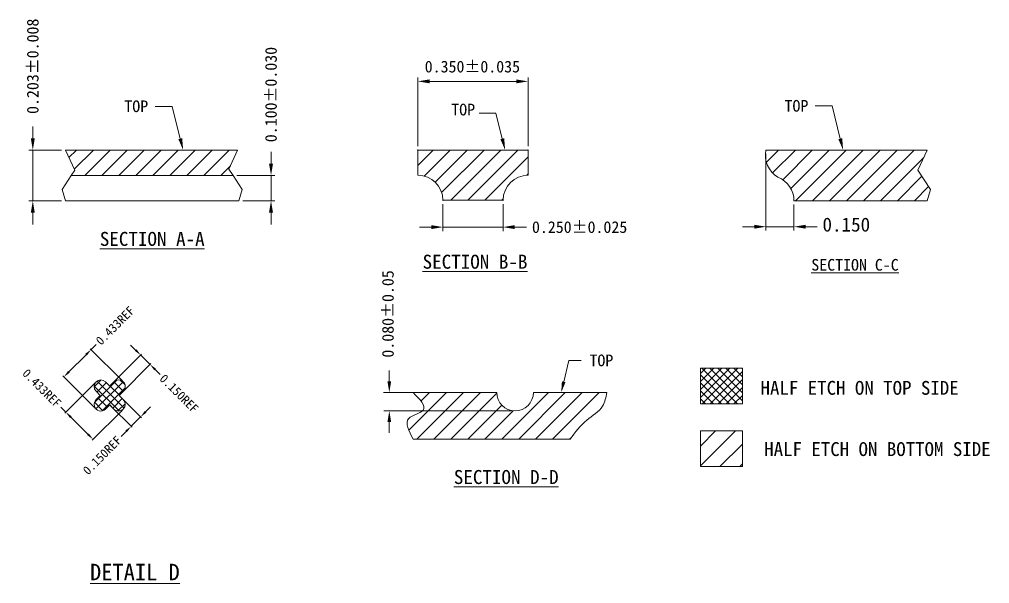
# Model space of a CAD drawing. Extents: x -26.7 to -15.8, y -11 to 8.6.
# Drawn here: x -26.74 to -15.82, y -10.96 to -4.61 of the extents above; entities that cross this region are included whole.
import ezdxf
from ezdxf.enums import TextEntityAlignment as Align

# ---------------------------------------------------------------- set-up
doc = ezdxf.new("R2010")
doc.units = 0
for name, color, linetype in [('1', 7, 'Continuous'), ('ETCH', 4, 'Continuous'), ('HALF ETCH ON TOP SIDE', 6, 'Continuous')]:
    doc.layers.add(name, color=color, linetype=linetype)
doc.layers.add('DIM', color=4, linetype='Continuous', lineweight=18)
doc.styles.get("Standard").update_dxf_attribs({"font": 'SimSun.ttf'})
doc.styles.add('宋体', font='SimSun.ttf')
doc.dimstyles.new('ISO-25', dxfattribs={"dimtxt": 0.1, "dimasz": 0.08, "dimexe": 0.015, "dimexo": 0.015, "dimgap": 0.02, "dimtad": 0, "dimzin": 1, "dimdsep": 46, "dimtxsty": 'Standard', "dimcen": 0.1, "dimadec": 0, "dimazin": 0, "dimtfac": 1, "dimtmove": 0, "dimatfit": 3, "dimfxl": 1, "dimarcsym": 0})

# ---------------------------------------------------------------- blocks, each defined once
blk = doc.blocks.new('*D34')
at = {"layer": 'Defpoints', "color": 0, "transparency": 16777216}
for p in [(4715.027, 1747.14), (4714.572, 1746.898), (4714.678, 1746.792)]:
    blk.add_point(p, dxfattribs=at)
at = {"layer": 'DIM', "color": 0, "lineweight": -2, "transparency": 16777216}
for p, q in [((4714.864, 1747.303), (4714.808, 1747.359)), ((4714.583, 1746.909), (4714.931, 1747.257)), ((4714.921, 1747.246), (4715.027, 1747.14)), ((4714.689, 1746.802), (4715.037, 1747.151)), ((4715.083, 1747.084), (4715.14, 1747.027))]:
    blk.add_line(p, q, dxfattribs=at)
at = {"layer": 'DIM', "color": 0, "transparency": 16777216}
for points in [[(4714.855, 1747.293), (4714.874, 1747.312), (4714.921, 1747.246)], [(4715.093, 1747.093), (4715.074, 1747.074), (4715.027, 1747.14)]]:
    blk.add_solid(points, dxfattribs=at)
at = {"layer": 'DIM', "color": 0, "lineweight": 9, "transparency": 16777216, "insert": (4715.353, 1746.814), "char_height": 0.1, "attachment_point": 5, "rotation": 315}
blk.add_mtext('0.150REF', dxfattribs=at)
blk = doc.blocks.new('*D35')
at = {"layer": 'Defpoints', "color": 0, "transparency": 16777216}
for p in [(4714.678, 1746.792), (4714.572, 1746.686), (4714.814, 1746.445)]:
    blk.add_point(p, dxfattribs=at)
at = {"layer": 'DIM', "color": 0, "lineweight": -2, "transparency": 16777216}
for p, q in [((4714.689, 1746.781), (4714.93, 1746.54)), ((4714.583, 1746.675), (4714.824, 1746.434)), ((4714.976, 1746.607), (4715.033, 1746.664)), ((4714.92, 1746.551), (4714.814, 1746.445)), ((4714.757, 1746.388), (4714.7, 1746.331))]:
    blk.add_line(p, q, dxfattribs=at)
at = {"layer": 'DIM', "color": 0, "transparency": 16777216}
for points in [[(4714.967, 1746.617), (4714.986, 1746.598), (4714.92, 1746.551)], [(4714.766, 1746.379), (4714.748, 1746.397), (4714.814, 1746.445)]]:
    blk.add_solid(points, dxfattribs=at)
at = {"layer": 'DIM', "color": 0, "lineweight": 9, "transparency": 16777216, "insert": (4714.487, 1746.118), "char_height": 0.1, "attachment_point": 5, "rotation": 45}
blk.add_mtext('0.150REF', dxfattribs=at)
blk = doc.blocks.new('*D36')
at = {"layer": 'Defpoints', "color": 0, "transparency": 16777216}
for p in [(4714.419, 1746.945), (4714.725, 1746.639), (4714.385, 1746.298)]:
    blk.add_point(p, dxfattribs=at)
at = {"layer": 'DIM', "color": 0, "lineweight": -2, "transparency": 16777216}
for p, q in [((4714.409, 1746.934), (4714.068, 1746.594)), ((4714.079, 1746.604), (4714.022, 1746.661)), ((4714.715, 1746.628), (4714.374, 1746.288)), ((4714.136, 1746.548), (4714.328, 1746.355))]:
    blk.add_line(p, q, dxfattribs=at)
at = {"layer": 'DIM', "color": 0, "transparency": 16777216}
for points in [[(4714.145, 1746.557), (4714.126, 1746.538), (4714.079, 1746.604)], [(4714.319, 1746.346), (4714.338, 1746.364), (4714.385, 1746.298)]]:
    blk.add_solid(points, dxfattribs=at)
at = {"layer": 'DIM', "color": 0, "lineweight": 9, "transparency": 16777216, "insert": (4713.809, 1746.874), "char_height": 0.1, "attachment_point": 5, "rotation": 315}
blk.add_mtext('0.433REF', dxfattribs=at)
blk = doc.blocks.new('*D37')
at = {"layer": 'Defpoints', "color": 0, "transparency": 16777216}
for p in [(4714.057, 1747.001), (4714.725, 1746.945), (4714.419, 1746.639)]:
    blk.add_point(p, dxfattribs=at)
at = {"layer": 'DIM', "color": 0, "lineweight": -2, "transparency": 16777216}
for p, q in [((4714.715, 1746.955), (4714.353, 1747.318)), ((4714.363, 1747.307), (4714.42, 1747.364)), ((4714.307, 1747.25), (4714.114, 1747.058)), ((4714.409, 1746.649), (4714.047, 1747.012))]:
    blk.add_line(p, q, dxfattribs=at)
at = {"layer": 'DIM', "color": 0, "transparency": 16777216}
for points in [[(4714.316, 1747.241), (4714.297, 1747.26), (4714.363, 1747.307)], [(4714.104, 1747.067), (4714.123, 1747.048), (4714.057, 1747.001)]]:
    blk.add_solid(points, dxfattribs=at)
at = {"layer": 'DIM', "color": 0, "lineweight": 9, "transparency": 16777216, "insert": (4714.633, 1747.577), "char_height": 0.1, "attachment_point": 5, "rotation": 45}
blk.add_mtext('0.433REF', dxfattribs=at)

msp = doc.modelspace()

# ---------------------------------------------------------------- hatches: boundary and pattern name
at = {"layer": 'ETCH', "lineweight": 9}
h = msp.add_hatch(dxfattribs=at)
h.set_pattern_fill('ANSI31', color=256, scale=0.0425)
h.set_pattern_definition([(45, (-4033.49208, -1489.36358), (-0.0954152213, 0.0954152213), [])])
h.paths.add_polyline_path([(-24.2823, -6.0823), (-26.2189, -6.0823), (-26.1149, -6.3074), (-26.1536, -6.3672), (-24.3341, -6.3672), (-24.3808, -6.2953)])
h = msp.add_hatch(dxfattribs=at)
h.set_pattern_fill('ANSI31', color=256, scale=0.0425)
h.set_pattern_definition([(45, (-4032.95078, -1489.40052), (-0.0954152213, 0.0954152213), [])])
h.paths.add_polyline_path([(-22.2556, -6.0823), (-22.2556, -6.3643, -0.4142136), (-21.9736, -6.6463), (-21.2968, -6.6463, -0.4142136), (-21.0148, -6.3643), (-21.0148, -6.0823)])
h = msp.add_hatch(dxfattribs=at)
h.set_pattern_fill('ANSI31', color=256, scale=0.0425)
h.set_pattern_definition([(45, (-4032.13992, -1489.42004), (-0.0954152213, 0.0954152213), [])])
h.paths.add_polyline_path([(-16.5261, -6.0823), (-18.3406, -6.0823, 0.3144392), (-18.2054, -6.3868, -0.3087639), (-18.0243, -6.6521), (-16.5263, -6.6521), (-16.4889, -6.5251), (-16.6302, -6.3074)])
h = msp.add_hatch(dxfattribs=at)
h.set_pattern_fill('ANSI31', color=256, scale=0.0425)
h.set_pattern_definition([(45, (-4029.44329, -1489.72486), (-0.0954152213, 0.0954152213), [])])
edge = h.paths.add_edge_path()
edge.add_arc((-21.1618, -8.8089), 0.2066, 180, 360)
edge.add_line((-20.9552, -8.8089), (-20.129, -8.8089))
edge.add_arc((-19.4807, -9.7443), 1.1382, 124.72469, 158.84141)
edge.add_line((-20.5421, -9.3335), (-22.3076, -9.3335))
edge.add_spline(control_points=[(-22.3076, -9.3335), (-22.3564, -9.2428), (-22.4439, -9.0801), (-22.1011, -9.024), (-22.2346, -8.8849), (-22.3076, -8.8089)], knot_values=[0, 0, 0, 0, 0.2306573, 0.4135124, 0.6340423, 0.6340423, 0.6340423, 0.6340423], degree=3, periodic=0)
edge.add_line((-22.3076, -8.8089), (-21.3683, -8.8089))
edge = h.paths.add_edge_path(flags=17)
edge.add_line((-20.1623, -8.8329), (-20.1384, -8.8089))
h = msp.add_hatch(dxfattribs=at)
h.set_pattern_fill('ANSI31', color=256, scale=0.05)
h.set_pattern_definition([(45, (-4740.83, -1751.29134), (-0.1122532015, 0.1122532015), [])])
h.paths.add_polyline_path([(-18.6043, -9.2407), (-19.0758, -9.2407), (-19.0758, -9.6414), (-18.6043, -9.6414)])
at = {"layer": 'HALF ETCH ON TOP SIDE', "linetype": 'ByBlock', "lineweight": 0, "ltscale": 100}
h = msp.add_hatch(dxfattribs=at)
h.set_pattern_fill('ANSI37', color=256, scale=0.02)
h.set_pattern_definition([(45, (-21.373704, 2.488184), (-0.04490128, 0.04490128), []), (135, (-21.373704, 2.488184), (-0.04490128, -0.04490128), [])])
h.paths.add_polyline_path([(-18.6043, -8.5353), (-19.0758, -8.5353), (-19.0758, -8.9361), (-18.6043, -8.9361)])
h = msp.add_hatch(dxfattribs=at)
h.set_pattern_fill('ANSI37', color=256, scale=0.02)
h.set_pattern_definition([(45, (-25958.177434, -4311.09152), (-0.0449012806, 0.0449012806), []), (135, (-25958.177434, -4311.09152), (-0.0449012806, -0.0449012806), [])])
h.paths.add_polyline_path([(-25.6157, -8.8419), (-25.5688, -8.8889, -1), (-25.6748, -8.995), (-25.7218, -8.948), (-25.7688, -8.995, -1), (-25.8748, -8.8889), (-25.8279, -8.8419), (-25.8748, -8.795, -1), (-25.7688, -8.6889), (-25.7218, -8.7359), (-25.6748, -8.6889, -1), (-25.5688, -8.795)])

# ---------------------------------------------------------------- linework, layer by layer
at = {"linetype": 'ByBlock', "lineweight": 0, "ltscale": 100, "elevation": -0.283}
msp.add_lwpolyline([(-25.5688, -8.8889, -1), (-25.6748, -8.995), (-25.7218, -8.948), (-25.7688, -8.995, -1), (-25.8748, -8.8889), (-25.8279, -8.8419), (-25.8748, -8.795, -1), (-25.7688, -8.6889), (-25.7218, -8.7359), (-25.6748, -8.6889, -1), (-25.5688, -8.795), (-25.6157, -8.8419)], format="xyb", close=True, dxfattribs=at)
at = {"layer": '1', "color": 7, "lineweight": 9}
for p, q in [((-26.2189, -6.0823, -0.0793), (-24.2823, -6.0823, -0.0793)), ((-26.2189, -6.0823, -0.0793), (-26.1149, -6.3074, -0.0793)), ((-24.2823, -6.0823, -0.0793), (-24.3808, -6.2953, -0.0793)), ((-22.2556, -6.3643, -0.0793), (-22.2556, -6.0823, -0.0793)), ((-21.0148, -6.0823, -0.0793), (-22.2556, -6.0823, -0.0793)), ((-21.0148, -6.3643, -0.0793), (-21.0148, -6.0823, -0.0793)), ((-18.34, -6.0823, -0.0793), (-16.5261, -6.0823, -0.0793)), ((-16.5261, -6.0823, -0.0793), (-16.6302, -6.3074, -0.0793)), ((-26.1149, -6.3074, -0.0793), (-26.1536, -6.3672, -0.0793)), ((-24.3808, -6.2953, -0.0793), (-24.3341, -6.3672, -0.0793)), ((-16.6302, -6.3074, -0.0793), (-16.4889, -6.5251, -0.0793)), ((-26.1536, -6.3672, -0.0793), (-26.2561, -6.5251, -0.0793)), ((-24.3341, -6.3672, -0.0793), (-26.1536, -6.3672, -0.0793)), ((-24.3341, -6.3672, -0.0793), (-24.2316, -6.5251, -0.0793)), ((-26.2561, -6.5251, -0.0793), (-26.2187, -6.6521, -0.0793)), ((-24.2316, -6.5251, -0.0793), (-24.2691, -6.6521, -0.0793)), ((-16.4889, -6.5251, -0.0793), (-16.5263, -6.6521, -0.0793)), ((-26.2187, -6.6521, -0.0793), (-24.2688, -6.6521, -0.0793)), ((-21.9736, -6.6463, -0.0793), (-21.2968, -6.6463, -0.0793)), ((-16.5261, -6.6521, -0.0793), (-18.0243, -6.6521, -0.0793)), ((-19.0758, -8.5353, -0.1622), (-19.0758, -8.9361, -0.1622)), ((-18.6043, -8.5353, -0.1622), (-19.0758, -8.5353, -0.1622)), ((-18.6043, -8.9361, -0.1622), (-18.6043, -8.5353, -0.1622)), ((-19.0758, -8.9361, -0.1622), (-18.6043, -8.9361, -0.1622)), ((-19.0758, -9.2407, -0.1622), (-19.0758, -9.6414, -0.1622)), ((-18.6043, -9.2407, -0.1622), (-19.0758, -9.2407, -0.1622)), ((-18.6043, -9.6414, -0.1622), (-18.6043, -9.2407, -0.1622)), ((-19.0758, -9.6414, -0.1622), (-18.6043, -9.6414, -0.1622))]:
    msp.add_line(p, q, dxfattribs=at)
at = {"layer": '1', "color": 0, "lineweight": 9, "ltscale": 0.1}
for p, q in [((-22.3076, -8.8089, -0.1675), (-21.3683, -8.8089, -0.1675)), ((-20.9552, -8.8089, -0.1675), (-20.129, -8.8089, -0.1675)), ((-22.3076, -9.3335, -0.1675), (-20.5421, -9.3335, -0.1675))]:
    msp.add_line(p, q, dxfattribs=at)
at = {"layer": '1', "color": 7, "lineweight": 9}
for centre, radius, start, end in [((-18.0599, -6.1405, -0.0793), 0.286, 168.2528, 239.4153), ((-22.2556, -6.6463, -0.0793), 0.282, 0, 90), ((-21.0148, -6.6463, -0.0793), 0.282, 90, 180), ((-18.3092, -6.6521, -0.0793), 0.2849, 0, 68.6352)]:
    msp.add_arc(centre, radius, start, end, dxfattribs=at)
at = {"layer": '1', "color": 0, "lineweight": 9, "ltscale": 0.1}
msp.add_arc((-21.1618, -8.8089, -0.1675), 0.2066, 180, 0, dxfattribs=at)
for points, knots in [([(-22.3076, -8.8089, -0.1675), (-22.2346, -8.8849, -0.1675), (-22.1011, -9.024, -0.1675), (-22.4439, -9.0801, -0.1675), (-22.3564, -9.2428, -0.1675), (-22.3076, -9.3335, -0.1675)], [0, 0, 0, 0, 0.2277522, 0.41659579, 0.65480717, 0.65480717, 0.65480717, 0.65480717]), ([(-20.129, -8.8089, -0.1675), (-20.1399, -8.8629, -0.1675), (-20.167, -8.9978, -0.1675), (-20.3819, -9.1174, -0.1675), (-20.4855, -9.2568, -0.1675), (-20.5418, -9.3326, -0.1675)], [0, 0, 0, 0, 0.15922511, 0.39730722, 0.68091418, 0.68091418, 0.68091418, 0.68091418])]:
    msp.add_open_spline(points, degree=3, knots=knots, dxfattribs=at)
at = {"layer": '1', "color": 7, "lineweight": 9}
for p in [(-22.2556, -6.0823, -0.0793), (-21.0148, -6.0823, -0.0793), (-21.9736, -6.6463, -0.0793), (-21.2968, -6.6463, -0.0793), (-18.0243, -6.6521, -0.0793)]:
    msp.add_point(p, dxfattribs=at)
at = {"layer": 'DIM', "lineweight": 9}
for p, q in [((-22.2556, -6.0385, -0.0793), (-22.2556, -5.2654, -0.0793)), ((-22.1242, -5.3092, -0.0793), (-21.3506, -5.3092, -0.0793)), ((-21.1462, -5.3092, -0.0793), (-21.3506, -5.3092, -0.0793)), ((-21.0148, -6.0385, -0.0793), (-21.0148, -5.2654, -0.0793)), ((-25.0186, -5.5902, -0.0793), (-25.2092, -5.5902, -0.0793)), ((-24.9275, -5.9536, -0.0793), (-25.0186, -5.5902, -0.0793)), ((-21.3779, -5.6648, -0.0793), (-21.5665, -5.6648, -0.0793)), ((-21.3052, -5.9549, -0.0793), (-21.3779, -5.6648, -0.0793)), ((-17.5957, -5.5851, -0.0793), (-17.7863, -5.5851, -0.0793)), ((-17.5034, -5.9536, -0.0793), (-17.5957, -5.5851, -0.0793)), ((-26.5867, -5.9496, -0.0793), (-26.5867, -5.8169, -0.0793)), ((-26.2632, -6.0823, -0.0793), (-26.6309, -6.0823, -0.0793)), ((-26.5867, -6.6521, -0.0793), (-26.5867, -6.0823, -0.0793)), ((-23.9071, -6.2345, -0.0793), (-23.9071, -6.1018, -0.0793)), ((-18.3399, -6.1234, -0.0793), (-18.3399, -6.9849, -0.0793)), ((-24.2899, -6.3672, -0.0793), (-23.8629, -6.3672, -0.0793)), ((-23.9071, -6.6521, -0.0793), (-23.9071, -6.3672, -0.0793)), ((-26.2629, -6.6521, -0.0793), (-26.6309, -6.6521, -0.0793)), ((-24.2246, -6.6521, -0.0793), (-23.8629, -6.6521, -0.0793)), ((-21.9736, -6.6901, -0.0793), (-21.9736, -6.9921, -0.0793)), ((-21.2968, -6.6901, -0.0793), (-21.2968, -6.9921, -0.0793)), ((-18.0243, -6.6931, -0.0793), (-18.0243, -6.9849, -0.0793)), ((-26.5867, -6.7848, -0.0793), (-26.5867, -6.9175, -0.0793)), ((-23.9071, -6.7848, -0.0793), (-23.9071, -6.9175, -0.0793)), ((-22.105, -6.9483, -0.0793), (-22.2363, -6.9483, -0.0793)), ((-21.9736, -6.9483, -0.0793), (-21.2968, -6.9483, -0.0793)), ((-21.1654, -6.9483, -0.0793), (-21.0341, -6.9483, -0.0793)), ((-18.4713, -6.9439, -0.0793), (-18.6027, -6.9439, -0.0793)), ((-18.0243, -6.9439, -0.0793), (-18.3399, -6.9439, -0.0793)), ((-17.893, -6.9439, -0.0793), (-17.7616, -6.9439, -0.0793)), ((-20.6143, -8.6883, -0.1675), (-20.5574, -8.4487, -0.1675)), ((-20.5574, -8.4487, -0.1675), (-20.4169, -8.4487, -0.1675)), ((-22.5764, -8.6849, -0.1675), (-22.5764, -8.561, -0.1675)), ((-22.2265, -8.8089, -0.1675), (-22.6424, -8.8089, -0.1675)), ((-21.2031, -9.0154, -0.1675), (-22.6386, -9.0154, -0.1675)), ((-22.5764, -9.1393, -0.1675), (-22.5764, -9.2633, -0.1675))]:
    msp.add_line(p, q, dxfattribs=at)
for points in [[(-22.1242, -5.2873, -0.0793), (-22.1242, -5.3311, -0.0793), (-22.2556, -5.3092, -0.0793)], [(-21.1462, -5.2873, -0.0793), (-21.1462, -5.3311, -0.0793), (-21.0148, -5.3092, -0.0793)], [(-26.6088, -5.9496, -0.0793), (-26.5646, -5.9496, -0.0793), (-26.5867, -6.0823, -0.0793)], [(-24.9061, -5.9482, -0.0793), (-24.8953, -6.0823, -0.0793), (-24.949, -5.959, -0.0793)], [(-21.284, -5.9495, -0.0793), (-21.2733, -6.0823, -0.0793), (-21.3264, -5.9602, -0.0793)], [(-17.482, -5.9482, -0.0793), (-17.4712, -6.0823, -0.0793), (-17.5249, -5.959, -0.0793)], [(-23.9293, -6.2345, -0.0793), (-23.885, -6.2345, -0.0793), (-23.9071, -6.3672, -0.0793)], [(-26.6088, -6.7848, -0.0793), (-26.5646, -6.7848, -0.0793), (-26.5867, -6.6521, -0.0793)], [(-23.9293, -6.7848, -0.0793), (-23.885, -6.7848, -0.0793), (-23.9071, -6.6521, -0.0793)], [(-22.105, -6.9264, -0.0793), (-22.105, -6.9702, -0.0793), (-21.9736, -6.9483, -0.0793)], [(-21.1654, -6.9264, -0.0793), (-21.1654, -6.9702, -0.0793), (-21.2968, -6.9483, -0.0793)], [(-18.4713, -6.922, -0.0793), (-18.4713, -6.9658, -0.0793), (-18.3399, -6.9439, -0.0793)], [(-17.893, -6.922, -0.0793), (-17.893, -6.9658, -0.0793), (-18.0243, -6.9439, -0.0793)], [(-22.5557, -8.6849, -0.1675), (-22.5971, -8.6849, -0.1675), (-22.5764, -8.8089, -0.1675)], [(-20.5943, -8.6931, -0.1675), (-20.643, -8.8089, -0.1675), (-20.6344, -8.6835, -0.1675)], [(-22.5557, -9.1393, -0.1675), (-22.5971, -9.1393, -0.1675), (-22.5764, -9.0154, -0.1675)]]:
    msp.add_solid(points, dxfattribs=at)

# ---------------------------------------------------------------- texts
at = {"layer": 'DIM', "lineweight": 9, "style": '宋体'}
msp.add_text('0.250%%P0.025', height=0.131347, dxfattribs=at).set_placement((-20.9718, -7.0139, -0.0793))
at = {"layer": 'DIM', "lineweight": 9}
for s, p in [('HALF ETCH ON TOP SIDE', (-16.1718, -8.7567, -0.1622)), ('HALF ETCH ON BOTTOM SIDE', (-15.8123, -9.4453, -0.0917))]:
    msp.add_text(s, height=0.155973, dxfattribs=at).set_placement(p, align=Align.MIDDLE_RIGHT)
at = {"layer": 'DIM', "lineweight": 9, "char_height": 0.131347, "attachment_point": 5, "rotation": 90, "style": '宋体'}
for s, insert in [('0.203±0.008', (-26.5867, -5.1392, -0.0793)), ('0.100±0.030', (-23.9071, -5.4572, -0.0793))]:
    msp.add_mtext(s, dxfattribs=dict(at, insert=insert))
at = {"layer": 'DIM', "lineweight": 9, "attachment_point": 5, "style": '宋体'}
for s, insert, char_height in [('\\A1;0.350±0.035', (-21.6419, -5.144, -0.0793), 0.131347), ('TOP', (-25.4228, -5.5902, -0.0793), 0.13135), ('TOP', (-21.7454, -5.6272, -0.0793), 0.13135), ('TOP', (-17.9965, -5.5851, -0.0793), 0.13135), ('\\A1;0.150', (-17.4356, -6.921, -0.0889), 0.15762), ('{\\LSECTION A-A}', (-25.2435, -7.0823, -0.0793), 0.157617), ('{\\LSECTION B-B}', (-21.6123, -7.3388, -0.0793), 0.157617), ('\\A1;{\\LSECTION C-C}', (-17.3379, -7.3736, -0.0793), 0.131347), ('\\A1;TOP', (-20.1909, -8.4487, -0.1675), 0.13135), ('{\\LSECTION D-D}', (-21.2612, -9.7608, -0.1675), 0.157617), ('{\\LDETAIL D}', (-25.4384, -10.8284, 0.1341), 0.185431)]:
    msp.add_mtext(s, dxfattribs=dict(at, insert=insert, char_height=char_height))
at = {"layer": 'DIM', "color": 2, "lineweight": 9, "insert": (-22.5916, -7.925, -0.1675), "char_height": 0.131347, "attachment_point": 5, "rotation": 90, "style": '宋体'}
msp.add_mtext('\\A1;0.080±0.05', dxfattribs=at)

# ---------------------------------------------------------------- dimensions: what is measured, and where the dimension line sits
at = {"layer": 'DIM', "color": 1, "lineweight": 9}
for base, p1, p2, angle, picture, middle in [((-26.237, -8.6328, -0.283), (-25.5688, -8.6889, -0.283), (-25.8748, -8.995, -0.283), 225, '*D37', (-25.6613, -8.0571, -0.283)), ((-25.9092, -9.3354, -0.283), (-25.8748, -8.6889, -0.283), (-25.5688, -8.995, -0.283), 315, '*D36', (-26.4849, -8.7597, -0.283))]:
    dim = msp.add_linear_dim(base=base, p1=p1, p2=p2, angle=angle, text='<>REF', dimstyle='ISO-25', override={"dimdec": 3, "dimtxsty": 'Standard', "dimtdec": 3, "dimarcsym": 2}, dxfattribs=at)
    dim.commit()
    dim.dimension.update_dxf_attribs({"geometry": picture, "text_midpoint": middle, "dimtype": 129, "insert": (-4740.2942, -1755.6338, -0.283)})
for p1, p2, distance, picture, middle in [((-25.7218, -8.7359, -0.283), (-25.6157, -8.8419, -0.283), 0.4927, '*D34', (-24.9412, -8.8197, -0.283)), ((-25.6157, -8.8419, -0.283), (-25.7218, -8.948, -0.283), 0.3411, '*D35', (-25.8068, -9.5154, -0.283))]:
    dim = msp.add_aligned_dim(p1=p1, p2=p2, distance=distance, text='<>REF', dimstyle='ISO-25', override={"dimdec": 3, "dimtxsty": 'Standard', "dimtdec": 3, "dimarcsym": 2}, dxfattribs=at)
    dim.commit()
    dim.dimension.update_dxf_attribs({"geometry": picture, "text_midpoint": middle, "insert": (-4740.2942, -1755.6338, -0.283)})

doc.saveas('drawing.dxf')
